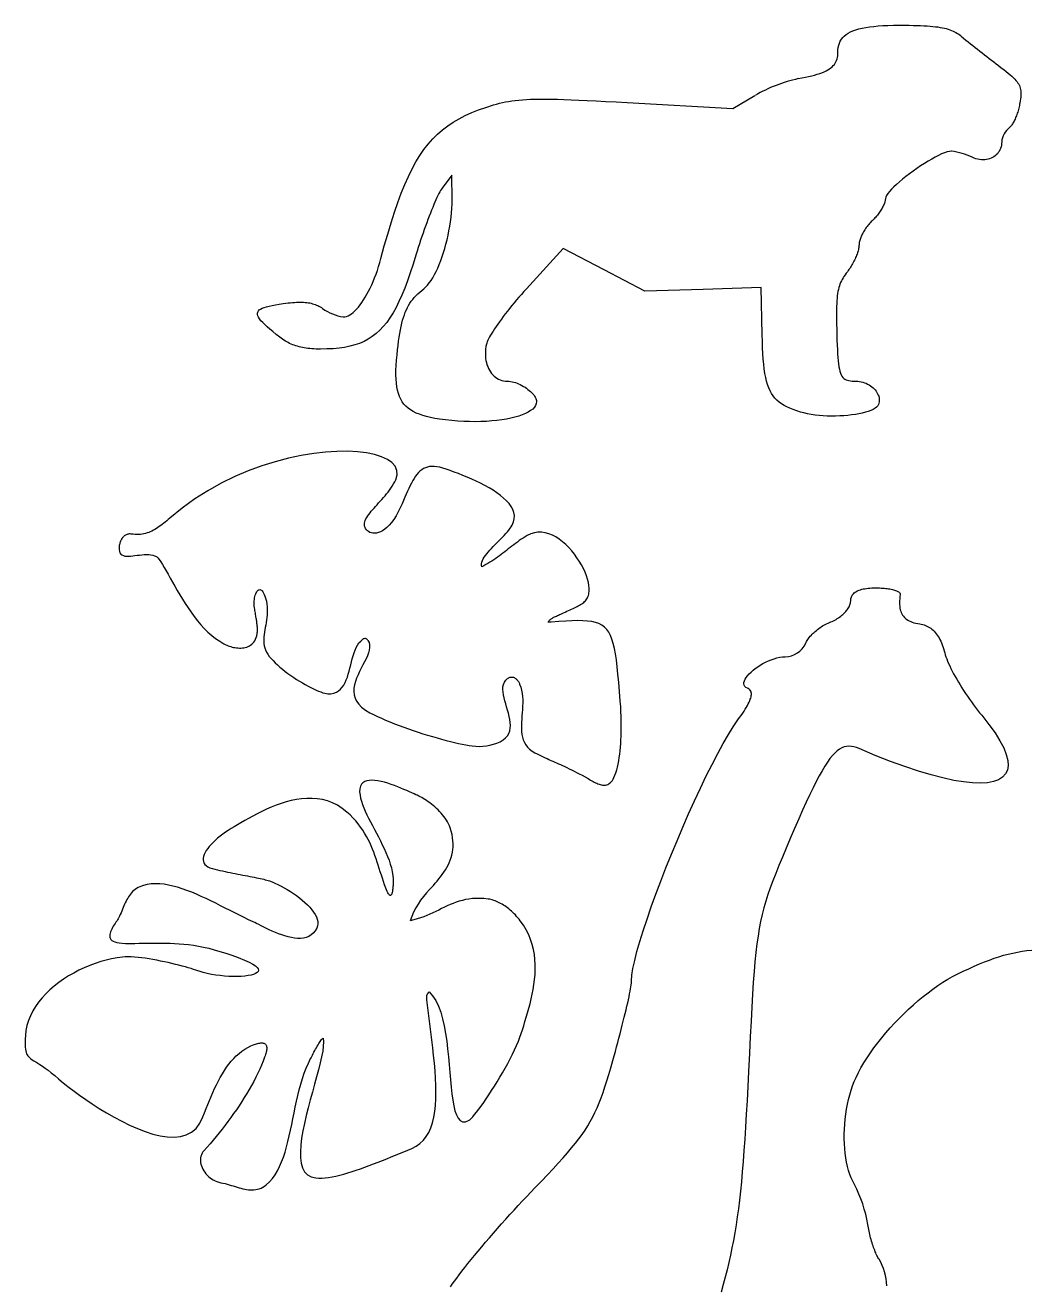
# Model space of a CAD drawing. Extents: x 3 to 294, y -207 to -4.
# Drawn here: x 21.4 to 71.8, y -151.4 to -88.2 of the extents above; entities that cross this region are included whole.
import ezdxf

# ---------------------------------------------------------------- set-up
doc = ezdxf.new("R2010")
doc.units = 0
doc.layers.get('0').update_dxf_attribs({"linetype": 'CONTINUOUS'})

msp = doc.modelspace()

# ---------------------------------------------------------------- linework, layer by layer
at = {"color": 1}
for p, q in [((56.975, -92.347), (58.085, -91.695)), ((51.673, -92.053), (56.975, -92.347)), ((42.87, -95.701), (42.376, -96.35)), ((42.877, -96.927), (42.87, -95.701)), ((48.452, -99.373), (46.608, -101.397)), ((50.506, -100.449), (48.452, -99.373)), ((52.561, -101.525), (50.506, -100.449)), ((55.48, -101.431), (52.561, -101.525)), ((58.399, -101.338), (55.48, -101.431)), ((58.448, -103.705), (58.399, -101.338)), ((42.248, -107.938), (42.249, -107.938)), ((47.857, -118.124), (47.698, -118.124)), ((47.698, -118.124), (47.698, -118.124)), ((46.3, -133.11), (46.3, -133.11))]:
    msp.add_line(p, q, dxfattribs=at)
for points in [[(62.246, -89.524), (62.25, -89.4), (62.265, -89.282), (62.289, -89.172), (62.323, -89.068), (62.368, -88.97), (62.424, -88.879), (62.491, -88.793), (62.569, -88.714), (62.659, -88.641), (62.761, -88.574), (62.875, -88.512), (63.002, -88.456), (63.142, -88.405), (63.295, -88.36), (63.461, -88.32), (63.642, -88.285), (63.836, -88.254), (64.045, -88.229), (64.268, -88.209), (64.507, -88.193), (64.76, -88.181), (65.03, -88.174), (65.315, -88.172), (65.616, -88.173)], [(65.616, -88.173), (65.829, -88.176), (66.029, -88.18), (66.219, -88.185), (66.397, -88.191), (66.565, -88.199), (66.722, -88.208), (66.871, -88.219), (67.011, -88.231), (67.142, -88.245), (67.265, -88.26), (67.381, -88.278), (67.49, -88.298), (67.592, -88.32), (67.689, -88.344), (67.78, -88.37), (67.867, -88.399), (67.949, -88.43), (68.027, -88.464), (68.102, -88.5), (68.174, -88.54), (68.243, -88.582), (68.311, -88.627), (68.377, -88.676), (68.443, -88.728)], [(60.256, -90.854), (60.441, -90.819), (60.615, -90.785), (60.778, -90.749), (60.932, -90.713), (61.075, -90.675), (61.209, -90.636), (61.333, -90.596), (61.448, -90.554), (61.554, -90.51), (61.651, -90.464), (61.74, -90.416), (61.821, -90.366), (61.894, -90.314), (61.959, -90.258), (62.017, -90.2), (62.068, -90.139), (62.112, -90.075), (62.149, -90.008), (62.179, -89.937), (62.204, -89.862), (62.223, -89.784), (62.236, -89.701), (62.243, -89.615), (62.246, -89.524)], [(70.313, -90.198), (70.449, -90.303), (70.575, -90.401), (70.69, -90.493), (70.795, -90.579), (70.891, -90.66), (70.977, -90.736), (71.055, -90.809), (71.124, -90.879), (71.186, -90.946), (71.239, -91.011), (71.285, -91.074), (71.325, -91.137), (71.357, -91.201), (71.384, -91.264), (71.404, -91.329), (71.419, -91.396), (71.429, -91.466), (71.434, -91.538), (71.434, -91.615), (71.43, -91.696), (71.423, -91.782), (71.412, -91.874), (71.399, -91.972), (71.382, -92.077)], [(39.305, -99.886), (39.476, -99.249), (39.645, -98.65), (39.814, -98.086), (39.983, -97.558), (40.153, -97.062), (40.326, -96.598), (40.502, -96.165), (40.682, -95.761), (40.868, -95.385), (41.06, -95.035), (41.259, -94.711), (41.466, -94.411), (41.683, -94.133), (41.91, -93.876), (42.148, -93.639), (42.398, -93.42), (42.662, -93.219), (42.939, -93.033), (43.232, -92.862), (43.541, -92.703), (43.867, -92.557), (44.211, -92.421), (44.575, -92.294), (44.958, -92.174)], [(44.958, -92.174), (45.11, -92.131), (45.26, -92.091), (45.41, -92.055), (45.562, -92.022), (45.717, -91.993), (45.878, -91.967), (46.046, -91.945), (46.222, -91.926), (46.409, -91.91), (46.609, -91.898), (46.822, -91.888), (47.051, -91.882), (47.298, -91.88), (47.564, -91.88), (47.852, -91.884), (48.162, -91.891), (48.496, -91.9), (48.857, -91.913), (49.246, -91.929), (49.665, -91.948), (50.115, -91.97), (50.599, -91.995), (51.118, -92.022), (51.673, -92.053)], [(71.382, -92.077), (71.371, -92.142), (71.359, -92.207), (71.344, -92.272), (71.329, -92.337), (71.312, -92.401), (71.294, -92.465), (71.274, -92.529), (71.254, -92.591), (71.233, -92.652), (71.211, -92.712), (71.188, -92.771), (71.164, -92.828), (71.139, -92.883), (71.114, -92.936), (71.089, -92.987), (71.063, -93.036), (71.037, -93.081), (71.01, -93.125), (70.983, -93.165), (70.957, -93.202), (70.93, -93.235), (70.903, -93.265), (70.876, -93.292), (70.85, -93.314)], [(70.469, -94.02), (70.465, -94.11), (70.454, -94.197), (70.436, -94.28), (70.411, -94.358), (70.38, -94.433), (70.343, -94.502), (70.3, -94.567), (70.252, -94.628), (70.198, -94.683), (70.14, -94.733), (70.077, -94.778), (70.01, -94.817), (69.939, -94.851), (69.864, -94.878), (69.786, -94.9), (69.706, -94.916), (69.622, -94.925), (69.536, -94.928), (69.448, -94.924), (69.359, -94.914), (69.268, -94.896), (69.176, -94.872), (69.083, -94.84), (68.99, -94.801)], [(67.942, -94.493), (67.845, -94.502), (67.73, -94.53), (67.599, -94.574), (67.454, -94.634), (67.297, -94.708), (67.13, -94.794), (66.955, -94.891), (66.773, -94.997), (66.588, -95.113), (66.4, -95.234), (66.212, -95.362), (66.025, -95.493), (65.842, -95.627), (65.665, -95.762), (65.496, -95.897), (65.336, -96.031), (65.187, -96.161), (65.052, -96.287), (64.932, -96.407), (64.83, -96.52), (64.747, -96.624), (64.685, -96.718), (64.646, -96.8), (64.633, -96.87)], [(42.376, -96.35), (42.341, -96.401), (42.302, -96.463), (42.26, -96.536), (42.216, -96.619), (42.169, -96.713), (42.12, -96.816), (42.069, -96.928), (42.016, -97.048), (41.961, -97.176), (41.904, -97.312), (41.846, -97.455), (41.787, -97.604), (41.727, -97.758), (41.667, -97.919), (41.606, -98.084), (41.544, -98.253), (41.483, -98.427), (41.421, -98.603), (41.36, -98.783), (41.299, -98.965), (41.239, -99.149), (41.18, -99.333), (41.121, -99.519), (41.064, -99.705)], [(41.46, -101.395), (41.551, -101.314), (41.642, -101.217), (41.732, -101.105), (41.82, -100.98), (41.907, -100.841), (41.992, -100.69), (42.075, -100.528), (42.155, -100.356), (42.233, -100.174), (42.307, -99.984), (42.379, -99.786), (42.446, -99.581), (42.51, -99.371), (42.57, -99.155), (42.625, -98.936), (42.676, -98.713), (42.721, -98.488), (42.762, -98.262), (42.796, -98.035), (42.825, -97.809), (42.848, -97.584), (42.864, -97.362), (42.874, -97.142), (42.877, -96.927)], [(64.633, -96.87), (64.632, -96.904), (64.627, -96.941), (64.62, -96.98), (64.609, -97.02), (64.596, -97.063), (64.581, -97.107), (64.563, -97.152), (64.542, -97.199), (64.519, -97.247), (64.494, -97.296), (64.467, -97.345), (64.438, -97.395), (64.407, -97.446), (64.374, -97.497), (64.34, -97.548), (64.304, -97.599), (64.266, -97.649), (64.227, -97.699), (64.187, -97.749), (64.146, -97.798), (64.103, -97.846), (64.06, -97.893), (64.015, -97.938), (63.97, -97.982)], [(63.97, -97.982), (63.925, -98.027), (63.88, -98.073), (63.837, -98.121), (63.794, -98.17), (63.753, -98.221), (63.712, -98.273), (63.673, -98.326), (63.636, -98.38), (63.6, -98.435), (63.565, -98.49), (63.533, -98.545), (63.502, -98.6), (63.472, -98.655), (63.445, -98.71), (63.42, -98.764), (63.398, -98.818), (63.377, -98.871), (63.359, -98.923), (63.343, -98.973), (63.331, -99.022), (63.32, -99.07), (63.313, -99.115), (63.308, -99.159), (63.307, -99.201)], [(63.307, -99.201), (63.305, -99.243), (63.301, -99.287), (63.295, -99.334), (63.286, -99.384), (63.274, -99.435), (63.261, -99.488), (63.245, -99.543), (63.227, -99.6), (63.207, -99.658), (63.184, -99.717), (63.161, -99.777), (63.135, -99.837), (63.108, -99.898), (63.079, -99.959), (63.048, -100.02), (63.017, -100.081), (62.983, -100.142), (62.949, -100.202), (62.914, -100.262), (62.877, -100.32), (62.84, -100.378), (62.801, -100.434), (62.762, -100.488), (62.722, -100.541)], [(41.064, -99.705), (40.922, -100.163), (40.781, -100.593), (40.641, -100.994), (40.499, -101.368), (40.357, -101.716), (40.212, -102.038), (40.064, -102.336), (39.913, -102.609), (39.756, -102.86), (39.594, -103.089), (39.425, -103.296), (39.25, -103.483), (39.066, -103.65), (38.873, -103.798), (38.67, -103.928), (38.457, -104.041), (38.233, -104.138), (37.996, -104.219), (37.745, -104.285), (37.481, -104.337), (37.202, -104.377), (36.908, -104.404), (36.597, -104.419), (36.268, -104.424)], [(37.415, -102.814), (37.494, -102.807), (37.575, -102.787), (37.657, -102.755), (37.741, -102.71), (37.827, -102.653), (37.913, -102.584), (38, -102.505), (38.087, -102.415), (38.174, -102.315), (38.261, -102.205), (38.348, -102.086), (38.434, -101.958), (38.519, -101.821), (38.602, -101.677), (38.684, -101.525), (38.765, -101.366), (38.843, -101.2), (38.918, -101.028), (38.991, -100.849), (39.061, -100.666), (39.128, -100.477), (39.191, -100.284), (39.25, -100.087), (39.305, -99.886)], [(62.722, -100.541), (62.661, -100.621), (62.605, -100.698), (62.553, -100.775), (62.505, -100.852), (62.461, -100.928), (62.42, -101.006), (62.384, -101.086), (62.35, -101.168), (62.32, -101.253), (62.294, -101.342), (62.27, -101.436), (62.25, -101.536), (62.232, -101.641), (62.217, -101.753), (62.205, -101.873), (62.195, -102.001), (62.187, -102.139), (62.181, -102.286), (62.178, -102.443), (62.176, -102.611), (62.176, -102.792), (62.178, -102.985), (62.181, -103.191), (62.186, -103.412)], [(40.114, -104.71), (40.14, -104.469), (40.166, -104.242), (40.194, -104.028), (40.223, -103.825), (40.253, -103.635), (40.285, -103.455), (40.32, -103.286), (40.356, -103.126), (40.395, -102.976), (40.437, -102.834), (40.482, -102.701), (40.53, -102.574), (40.582, -102.454), (40.638, -102.34), (40.698, -102.232), (40.762, -102.128), (40.83, -102.028), (40.904, -101.932), (40.982, -101.839), (41.066, -101.748), (41.155, -101.659), (41.251, -101.571), (41.352, -101.483), (41.46, -101.395)], [(46.608, -101.397), (46.482, -101.537), (46.358, -101.678), (46.235, -101.82), (46.114, -101.961), (45.995, -102.102), (45.88, -102.243), (45.767, -102.383), (45.657, -102.52), (45.551, -102.657), (45.449, -102.79), (45.352, -102.921), (45.258, -103.049), (45.17, -103.173), (45.086, -103.293), (45.008, -103.408), (44.936, -103.519), (44.87, -103.624), (44.81, -103.723), (44.757, -103.817), (44.711, -103.903), (44.672, -103.983), (44.64, -104.055), (44.617, -104.12), (44.601, -104.176)], [(34.23, -103.83), (34.045, -103.685), (33.877, -103.549), (33.725, -103.423), (33.59, -103.305), (33.471, -103.195), (33.369, -103.094), (33.283, -102.999), (33.214, -102.912), (33.162, -102.831), (33.126, -102.757), (33.107, -102.688), (33.105, -102.625), (33.119, -102.566), (33.151, -102.513), (33.199, -102.463), (33.264, -102.418), (33.346, -102.375), (33.445, -102.336), (33.562, -102.3), (33.695, -102.265), (33.845, -102.233), (34.013, -102.201), (34.198, -102.171), (34.4, -102.142)], [(34.4, -102.142), (34.524, -102.125), (34.642, -102.111), (34.755, -102.098), (34.864, -102.088), (34.968, -102.08), (35.067, -102.075), (35.163, -102.071), (35.254, -102.07), (35.342, -102.071), (35.426, -102.075), (35.507, -102.08), (35.585, -102.089), (35.661, -102.099), (35.734, -102.112), (35.805, -102.128), (35.873, -102.146), (35.94, -102.167), (36.006, -102.19), (36.07, -102.216), (36.133, -102.244), (36.196, -102.275), (36.257, -102.309), (36.319, -102.346), (36.38, -102.385)], [(60.373, -107.585), (60.183, -107.524), (60.006, -107.461), (59.842, -107.394), (59.689, -107.324), (59.548, -107.249), (59.418, -107.168), (59.298, -107.081), (59.189, -106.986), (59.089, -106.882), (58.998, -106.769), (58.917, -106.646), (58.843, -106.512), (58.777, -106.366), (58.719, -106.207), (58.668, -106.033), (58.623, -105.846), (58.585, -105.642), (58.552, -105.422), (58.524, -105.185), (58.501, -104.929), (58.482, -104.654), (58.467, -104.359), (58.456, -104.043), (58.448, -103.705)], [(62.186, -103.412), (62.193, -103.704), (62.201, -103.973), (62.209, -104.221), (62.219, -104.448), (62.23, -104.656), (62.243, -104.845), (62.258, -105.016), (62.275, -105.17), (62.296, -105.308), (62.319, -105.43), (62.346, -105.538), (62.377, -105.633), (62.411, -105.715), (62.45, -105.785), (62.494, -105.844), (62.543, -105.894), (62.598, -105.934), (62.658, -105.966), (62.724, -105.991), (62.797, -106.009), (62.876, -106.022), (62.962, -106.03), (63.056, -106.034), (63.157, -106.035)], [(36.268, -104.424), (36.156, -104.424), (36.048, -104.421), (35.942, -104.416), (35.84, -104.41), (35.74, -104.401), (35.644, -104.391), (35.549, -104.379), (35.458, -104.364), (35.368, -104.348), (35.281, -104.329), (35.196, -104.309), (35.113, -104.286), (35.032, -104.261), (34.953, -104.234), (34.875, -104.204), (34.799, -104.172), (34.724, -104.138), (34.651, -104.101), (34.578, -104.062), (34.507, -104.021), (34.437, -103.977), (34.367, -103.93), (34.298, -103.881), (34.23, -103.83)], [(44.601, -104.176), (44.577, -104.301), (44.561, -104.424), (44.551, -104.545), (44.548, -104.664), (44.552, -104.779), (44.563, -104.892), (44.579, -105.001), (44.602, -105.106), (44.63, -105.207), (44.665, -105.304), (44.705, -105.396), (44.75, -105.483), (44.801, -105.565), (44.857, -105.642), (44.917, -105.712), (44.983, -105.777), (45.053, -105.835), (45.127, -105.886), (45.206, -105.93), (45.289, -105.967), (45.375, -105.996), (45.466, -106.017), (45.56, -106.03), (45.657, -106.035)], [(42.249, -107.938), (42.017, -107.9), (41.8, -107.858), (41.597, -107.811), (41.409, -107.758), (41.235, -107.699), (41.074, -107.633), (40.926, -107.56), (40.792, -107.479), (40.67, -107.389), (40.56, -107.292), (40.462, -107.184), (40.375, -107.067), (40.3, -106.94), (40.236, -106.802), (40.182, -106.652), (40.138, -106.491), (40.104, -106.317), (40.08, -106.13), (40.065, -105.93), (40.058, -105.716), (40.06, -105.487), (40.071, -105.244), (40.089, -104.985), (40.114, -104.71)], [(45.657, -106.035), (45.733, -106.038), (45.811, -106.047), (45.891, -106.062), (45.972, -106.082), (46.055, -106.108), (46.138, -106.138), (46.22, -106.172), (46.303, -106.21), (46.384, -106.251), (46.463, -106.296), (46.541, -106.344), (46.615, -106.394), (46.687, -106.447), (46.755, -106.501), (46.819, -106.556), (46.878, -106.613), (46.932, -106.67), (46.98, -106.728), (47.022, -106.785), (47.057, -106.842), (47.086, -106.899), (47.106, -106.954), (47.118, -107.008), (47.122, -107.061)], [(63.157, -106.035), (63.246, -106.038), (63.334, -106.048), (63.42, -106.063), (63.504, -106.084), (63.585, -106.111), (63.664, -106.143), (63.74, -106.179), (63.813, -106.219), (63.883, -106.264), (63.948, -106.312), (64.01, -106.364), (64.067, -106.419), (64.119, -106.477), (64.166, -106.537), (64.207, -106.599), (64.243, -106.663), (64.273, -106.729), (64.297, -106.795), (64.313, -106.863), (64.323, -106.931), (64.326, -106.999), (64.321, -107.067), (64.308, -107.135), (64.287, -107.202)], [(47.122, -107.061), (47.107, -107.16), (47.069, -107.255), (47.008, -107.346), (46.925, -107.432), (46.822, -107.514), (46.699, -107.59), (46.557, -107.662), (46.398, -107.729), (46.222, -107.79), (46.03, -107.845), (45.823, -107.895), (45.602, -107.939), (45.369, -107.977), (45.124, -108.008), (44.869, -108.033), (44.603, -108.052), (44.329, -108.063), (44.047, -108.068), (43.758, -108.065), (43.464, -108.055), (43.164, -108.037), (42.861, -108.012), (42.555, -107.979), (42.248, -107.938)], [(64.287, -107.202), (64.25, -107.269), (64.191, -107.333), (64.113, -107.394), (64.016, -107.45), (63.902, -107.503), (63.772, -107.552), (63.628, -107.597), (63.471, -107.637), (63.303, -107.673), (63.125, -107.704), (62.938, -107.731), (62.744, -107.753), (62.544, -107.769), (62.34, -107.781), (62.133, -107.787), (61.924, -107.788), (61.716, -107.784), (61.509, -107.774), (61.304, -107.758), (61.104, -107.736), (60.909, -107.707), (60.721, -107.673), (60.542, -107.632), (60.373, -107.585)], [(40.052, -110.98), (40.122, -110.735), (40.11, -110.51), (40.021, -110.305), (39.86, -110.122), (39.631, -109.963), (39.339, -109.827), (38.989, -109.718), (38.585, -109.635), (38.132, -109.58), (37.636, -109.554), (37.1, -109.559), (36.53, -109.595), (35.929, -109.663), (35.304, -109.766), (34.658, -109.903), (33.996, -110.077), (33.323, -110.288), (32.644, -110.538), (31.963, -110.827), (31.286, -111.157), (30.616, -111.53), (29.959, -111.946), (29.319, -112.406), (28.701, -112.912)], [(42.407, -110.398), (42.256, -110.356), (42.115, -110.327), (41.984, -110.312), (41.86, -110.31), (41.745, -110.321), (41.637, -110.343), (41.536, -110.378), (41.44, -110.424), (41.351, -110.481), (41.266, -110.548), (41.186, -110.625), (41.11, -110.712), (41.037, -110.809), (40.967, -110.914), (40.899, -111.027), (40.833, -111.149), (40.767, -111.278), (40.703, -111.414), (40.637, -111.557), (40.572, -111.706), (40.505, -111.861), (40.436, -112.021), (40.364, -112.186), (40.29, -112.356)], [(45.899, -113.256), (45.967, -113.095), (46.002, -112.936), (46.004, -112.779), (45.977, -112.625), (45.922, -112.474), (45.841, -112.326), (45.737, -112.18), (45.611, -112.039), (45.466, -111.901), (45.304, -111.766), (45.127, -111.636), (44.937, -111.51), (44.736, -111.388), (44.526, -111.271), (44.309, -111.158), (44.088, -111.051), (43.865, -110.949), (43.641, -110.852), (43.418, -110.761), (43.2, -110.676), (42.988, -110.597), (42.783, -110.524), (42.589, -110.458), (42.407, -110.398)], [(38.491, -113.097), (38.518, -113.024), (38.553, -112.95), (38.595, -112.875), (38.643, -112.799), (38.697, -112.722), (38.757, -112.644), (38.821, -112.564), (38.89, -112.484), (38.961, -112.402), (39.036, -112.319), (39.113, -112.234), (39.192, -112.148), (39.272, -112.06), (39.352, -111.971), (39.432, -111.88), (39.512, -111.788), (39.59, -111.694), (39.667, -111.598), (39.74, -111.5), (39.811, -111.4), (39.878, -111.298), (39.941, -111.194), (39.999, -111.088), (40.052, -110.98)], [(40.29, -112.356), (40.177, -112.588), (40.063, -112.793), (39.948, -112.973), (39.833, -113.13), (39.719, -113.263), (39.607, -113.376), (39.496, -113.469), (39.388, -113.542), (39.284, -113.598), (39.182, -113.636), (39.085, -113.66), (38.994, -113.669), (38.907, -113.665), (38.827, -113.65), (38.753, -113.623), (38.687, -113.587), (38.628, -113.543), (38.578, -113.491), (38.538, -113.433), (38.506, -113.371), (38.486, -113.305), (38.476, -113.237), (38.477, -113.167), (38.491, -113.097)], [(28.701, -112.912), (28.626, -112.977), (28.551, -113.041), (28.476, -113.103), (28.402, -113.164), (28.328, -113.222), (28.254, -113.278), (28.18, -113.331), (28.106, -113.382), (28.032, -113.43), (27.957, -113.476), (27.881, -113.518), (27.805, -113.557), (27.728, -113.592), (27.649, -113.624), (27.569, -113.652), (27.488, -113.676), (27.405, -113.696), (27.321, -113.712), (27.235, -113.723), (27.146, -113.729), (27.056, -113.731), (26.963, -113.728), (26.868, -113.719), (26.77, -113.706)], [(26.77, -113.706), (26.724, -113.701), (26.68, -113.701), (26.638, -113.705), (26.598, -113.712), (26.559, -113.724), (26.522, -113.738), (26.487, -113.756), (26.453, -113.777), (26.421, -113.801), (26.391, -113.827), (26.363, -113.856), (26.337, -113.887), (26.312, -113.921), (26.289, -113.956), (26.268, -113.993), (26.248, -114.031), (26.231, -114.07), (26.215, -114.111), (26.202, -114.153), (26.19, -114.195), (26.18, -114.238), (26.172, -114.281), (26.165, -114.324), (26.161, -114.367)], [(44.365, -115.346), (44.352, -115.275), (44.355, -115.2), (44.371, -115.123), (44.399, -115.042), (44.439, -114.959), (44.489, -114.874), (44.548, -114.787), (44.615, -114.698), (44.69, -114.608), (44.77, -114.516), (44.855, -114.424), (44.943, -114.331), (45.035, -114.237), (45.127, -114.143), (45.221, -114.05), (45.313, -113.956), (45.404, -113.864), (45.492, -113.772), (45.576, -113.682), (45.655, -113.593), (45.728, -113.505), (45.794, -113.42), (45.851, -113.337), (45.899, -113.256)], [(46.64, -113.785), (46.539, -113.846), (46.44, -113.908), (46.343, -113.972), (46.247, -114.038), (46.154, -114.106), (46.061, -114.174), (45.97, -114.243), (45.88, -114.313), (45.79, -114.384), (45.7, -114.454), (45.611, -114.525), (45.522, -114.595), (45.433, -114.665), (45.343, -114.735), (45.252, -114.803), (45.16, -114.871), (45.067, -114.937), (44.973, -115.002), (44.877, -115.065), (44.779, -115.126), (44.679, -115.185), (44.577, -115.241), (44.472, -115.295), (44.365, -115.346)], [(49.762, -116.431), (49.75, -116.289), (49.723, -116.135), (49.68, -115.971), (49.623, -115.799), (49.552, -115.622), (49.468, -115.441), (49.372, -115.258), (49.264, -115.075), (49.146, -114.894), (49.019, -114.717), (48.882, -114.546), (48.737, -114.384), (48.584, -114.231), (48.425, -114.091), (48.26, -113.964), (48.09, -113.854), (47.916, -113.761), (47.738, -113.689), (47.557, -113.638), (47.375, -113.612), (47.191, -113.611), (47.007, -113.638), (46.823, -113.696), (46.64, -113.785)], [(26.161, -114.367), (26.16, -114.482), (26.175, -114.577), (26.205, -114.654), (26.25, -114.713), (26.306, -114.758), (26.375, -114.79), (26.454, -114.809), (26.541, -114.819), (26.637, -114.82), (26.739, -114.815), (26.847, -114.804), (26.958, -114.79), (27.073, -114.775), (27.189, -114.76), (27.306, -114.746), (27.421, -114.735), (27.535, -114.73), (27.646, -114.732), (27.752, -114.742), (27.852, -114.761), (27.946, -114.793), (28.031, -114.838), (28.107, -114.899), (28.172, -114.976)], [(28.172, -114.976), (28.254, -115.094), (28.34, -115.23), (28.431, -115.382), (28.526, -115.549), (28.627, -115.728), (28.732, -115.918), (28.843, -116.117), (28.959, -116.324), (29.08, -116.537), (29.207, -116.754), (29.34, -116.974), (29.478, -117.195), (29.623, -117.415), (29.773, -117.633), (29.93, -117.846), (30.093, -118.055), (30.262, -118.255), (30.438, -118.447), (30.621, -118.628), (30.81, -118.797), (31.006, -118.951), (31.21, -119.09), (31.42, -119.212), (31.638, -119.315)], [(32.961, -117.41), (32.95, -117.321), (32.945, -117.233), (32.944, -117.147), (32.947, -117.064), (32.955, -116.984), (32.966, -116.907), (32.981, -116.836), (32.999, -116.769), (33.021, -116.708), (33.045, -116.653), (33.071, -116.606), (33.1, -116.566), (33.131, -116.535), (33.163, -116.513), (33.197, -116.501), (33.231, -116.498), (33.267, -116.507), (33.303, -116.528), (33.34, -116.561), (33.376, -116.607), (33.412, -116.666), (33.448, -116.74), (33.483, -116.829), (33.517, -116.933)], [(33.517, -116.933), (33.554, -117.081), (33.579, -117.225), (33.595, -117.366), (33.602, -117.504), (33.601, -117.639), (33.594, -117.771), (33.581, -117.901), (33.565, -118.029), (33.545, -118.154), (33.524, -118.277), (33.502, -118.399), (33.48, -118.518), (33.461, -118.635), (33.444, -118.751), (33.432, -118.865), (33.425, -118.978), (33.424, -119.089), (33.431, -119.199), (33.447, -119.309), (33.473, -119.417), (33.51, -119.525), (33.56, -119.632), (33.624, -119.738), (33.702, -119.844)], [(48.73, -117.542), (48.805, -117.506), (48.879, -117.472), (48.95, -117.439), (49.02, -117.406), (49.087, -117.374), (49.152, -117.342), (49.214, -117.31), (49.274, -117.277), (49.331, -117.244), (49.385, -117.209), (49.436, -117.173), (49.484, -117.135), (49.529, -117.095), (49.57, -117.053), (49.608, -117.008), (49.642, -116.96), (49.672, -116.909), (49.698, -116.854), (49.719, -116.795), (49.737, -116.732), (49.75, -116.664), (49.759, -116.592), (49.763, -116.514), (49.762, -116.431)], [(62.888, -117.068), (62.891, -117.014), (62.897, -116.962), (62.908, -116.912), (62.923, -116.865), (62.943, -116.82), (62.966, -116.777), (62.995, -116.737), (63.027, -116.699), (63.064, -116.664), (63.106, -116.631), (63.152, -116.6), (63.202, -116.572), (63.257, -116.545), (63.316, -116.521), (63.38, -116.5), (63.448, -116.481), (63.521, -116.464), (63.598, -116.449), (63.68, -116.437), (63.767, -116.426), (63.857, -116.419), (63.953, -116.413), (64.053, -116.41), (64.158, -116.408)], [(64.158, -116.408), (64.244, -116.409), (64.329, -116.411), (64.412, -116.415), (64.492, -116.42), (64.571, -116.426), (64.646, -116.434), (64.72, -116.443), (64.79, -116.453), (64.857, -116.464), (64.921, -116.476), (64.982, -116.49), (65.039, -116.504), (65.093, -116.519), (65.142, -116.535), (65.187, -116.552), (65.228, -116.569), (65.264, -116.588), (65.296, -116.607), (65.323, -116.627), (65.344, -116.647), (65.361, -116.668), (65.372, -116.689), (65.377, -116.711), (65.377, -116.733)], [(65.377, -116.733), (65.361, -116.846), (65.35, -116.955), (65.343, -117.058), (65.341, -117.156), (65.344, -117.25), (65.351, -117.339), (65.363, -117.423), (65.38, -117.502), (65.402, -117.577), (65.429, -117.648), (65.461, -117.714), (65.498, -117.776), (65.54, -117.834), (65.587, -117.887), (65.639, -117.937), (65.697, -117.983), (65.76, -118.024), (65.828, -118.062), (65.902, -118.097), (65.981, -118.128), (66.066, -118.155), (66.156, -118.179), (66.252, -118.199), (66.354, -118.216)], [(33.093, -118.706), (33.099, -118.66), (33.103, -118.614), (33.106, -118.568), (33.107, -118.522), (33.107, -118.476), (33.106, -118.429), (33.104, -118.382), (33.1, -118.335), (33.096, -118.287), (33.09, -118.238), (33.084, -118.188), (33.077, -118.137), (33.069, -118.086), (33.061, -118.032), (33.052, -117.978), (33.042, -117.922), (33.033, -117.865), (33.023, -117.806), (33.012, -117.745), (33.002, -117.682), (32.992, -117.617), (32.981, -117.55), (32.971, -117.481), (32.961, -117.41)], [(47.698, -118.124), (47.715, -118.099), (47.732, -118.075), (47.75, -118.052), (47.769, -118.031), (47.789, -118.011), (47.811, -117.992), (47.835, -117.974), (47.86, -117.956), (47.888, -117.938), (47.918, -117.92), (47.95, -117.901), (47.986, -117.883), (48.025, -117.863), (48.067, -117.843), (48.113, -117.822), (48.163, -117.799), (48.217, -117.774), (48.275, -117.748), (48.338, -117.72), (48.406, -117.69), (48.479, -117.657), (48.557, -117.622), (48.641, -117.583), (48.73, -117.542)], [(61.888, -118.116), (61.957, -118.088), (62.024, -118.057), (62.089, -118.024), (62.154, -117.989), (62.216, -117.952), (62.277, -117.913), (62.335, -117.872), (62.392, -117.83), (62.447, -117.786), (62.499, -117.741), (62.548, -117.695), (62.595, -117.648), (62.639, -117.6), (62.679, -117.551), (62.717, -117.503), (62.751, -117.453), (62.782, -117.404), (62.81, -117.355), (62.833, -117.305), (62.853, -117.257), (62.868, -117.208), (62.879, -117.161), (62.886, -117.114), (62.888, -117.068)], [(51.323, -122.093), (51.282, -121.604), (51.243, -121.154), (51.205, -120.743), (51.166, -120.368), (51.124, -120.027), (51.079, -119.72), (51.029, -119.445), (50.971, -119.2), (50.905, -118.984), (50.83, -118.795), (50.742, -118.631), (50.642, -118.491), (50.527, -118.374), (50.396, -118.278), (50.247, -118.201), (50.079, -118.142), (49.89, -118.099), (49.679, -118.071), (49.444, -118.056), (49.183, -118.052), (48.896, -118.059), (48.58, -118.074), (48.234, -118.097), (47.857, -118.124)], [(60.633, -119.186), (60.652, -119.139), (60.676, -119.091), (60.704, -119.041), (60.736, -118.992), (60.772, -118.941), (60.811, -118.891), (60.853, -118.84), (60.899, -118.79), (60.947, -118.739), (60.998, -118.689), (61.051, -118.64), (61.107, -118.591), (61.165, -118.543), (61.225, -118.496), (61.287, -118.45), (61.35, -118.405), (61.414, -118.362), (61.48, -118.321), (61.547, -118.281), (61.614, -118.243), (61.682, -118.208), (61.751, -118.175), (61.82, -118.144), (61.888, -118.116)], [(66.354, -118.216), (66.431, -118.23), (66.505, -118.248), (66.578, -118.269), (66.648, -118.295), (66.717, -118.324), (66.783, -118.358), (66.846, -118.396), (66.908, -118.437), (66.968, -118.483), (67.025, -118.533), (67.08, -118.587), (67.133, -118.645), (67.184, -118.707), (67.233, -118.774), (67.28, -118.844), (67.325, -118.919), (67.368, -118.998), (67.409, -119.081), (67.448, -119.168), (67.484, -119.26), (67.519, -119.356), (67.552, -119.456), (67.583, -119.56), (67.612, -119.669)], [(31.638, -119.315), (31.699, -119.337), (31.764, -119.358), (31.832, -119.377), (31.902, -119.393), (31.974, -119.406), (32.048, -119.417), (32.122, -119.424), (32.198, -119.427), (32.273, -119.427), (32.348, -119.422), (32.422, -119.412), (32.495, -119.397), (32.566, -119.377), (32.634, -119.352), (32.7, -119.32), (32.763, -119.281), (32.822, -119.237), (32.877, -119.185), (32.927, -119.125), (32.973, -119.058), (33.012, -118.983), (33.046, -118.9), (33.073, -118.807), (33.093, -118.706)], [(36.639, -121.722), (36.798, -121.718), (36.941, -121.691), (37.068, -121.643), (37.18, -121.578), (37.279, -121.495), (37.365, -121.397), (37.442, -121.286), (37.509, -121.163), (37.568, -121.03), (37.62, -120.889), (37.667, -120.741), (37.71, -120.588), (37.75, -120.432), (37.789, -120.275), (37.828, -120.118), (37.868, -119.962), (37.91, -119.811), (37.956, -119.665), (38.007, -119.526), (38.065, -119.396), (38.13, -119.276), (38.204, -119.169), (38.289, -119.075), (38.385, -118.997)], [(38.65, -119.05), (38.707, -119.157), (38.735, -119.274), (38.738, -119.398), (38.718, -119.53), (38.679, -119.669), (38.625, -119.814), (38.559, -119.964), (38.483, -120.119), (38.402, -120.278), (38.318, -120.441), (38.235, -120.606), (38.157, -120.773), (38.086, -120.942), (38.026, -121.11), (37.98, -121.279), (37.952, -121.447), (37.944, -121.613), (37.961, -121.777), (38.005, -121.939), (38.081, -122.096), (38.19, -122.249), (38.336, -122.397), (38.524, -122.539), (38.755, -122.675)], [(33.702, -119.844), (33.79, -119.95), (33.888, -120.058), (33.996, -120.167), (34.112, -120.275), (34.236, -120.383), (34.365, -120.491), (34.5, -120.597), (34.64, -120.701), (34.782, -120.803), (34.927, -120.903), (35.073, -120.999), (35.22, -121.091), (35.366, -121.179), (35.51, -121.262), (35.651, -121.34), (35.789, -121.412), (35.922, -121.478), (36.05, -121.537), (36.17, -121.589), (36.283, -121.633), (36.388, -121.669), (36.482, -121.696), (36.566, -121.714), (36.639, -121.722)], [(57.702, -121.444), (57.625, -121.401), (57.571, -121.35), (57.538, -121.29), (57.525, -121.223), (57.53, -121.15), (57.553, -121.071), (57.591, -120.988), (57.645, -120.902), (57.713, -120.814), (57.794, -120.724), (57.886, -120.633), (57.988, -120.544), (58.1, -120.455), (58.22, -120.37), (58.346, -120.288), (58.478, -120.21), (58.615, -120.138), (58.755, -120.072), (58.897, -120.014), (59.04, -119.964), (59.183, -119.924), (59.324, -119.893), (59.463, -119.875), (59.598, -119.868)], [(67.612, -119.669), (67.638, -119.763), (67.671, -119.864), (67.71, -119.97), (67.754, -120.083), (67.805, -120.201), (67.861, -120.323), (67.922, -120.45), (67.988, -120.581), (68.058, -120.715), (68.132, -120.851), (68.211, -120.991), (68.293, -121.132), (68.379, -121.274), (68.468, -121.418), (68.559, -121.562), (68.654, -121.706), (68.75, -121.85), (68.849, -121.993), (68.949, -122.134), (69.051, -122.273), (69.154, -122.41), (69.257, -122.545), (69.362, -122.676), (69.466, -122.803)], [(45.291, -124.13), (45.443, -124.041), (45.565, -123.941), (45.659, -123.831), (45.728, -123.711), (45.773, -123.583), (45.799, -123.448), (45.806, -123.307), (45.798, -123.16), (45.778, -123.009), (45.747, -122.855), (45.708, -122.7), (45.664, -122.543), (45.618, -122.386), (45.572, -122.23), (45.528, -122.076), (45.489, -121.925), (45.457, -121.779), (45.436, -121.637), (45.427, -121.502), (45.433, -121.374), (45.457, -121.254), (45.502, -121.144), (45.569, -121.044), (45.661, -120.955)], [(45.661, -120.955), (45.691, -120.934), (45.721, -120.916), (45.751, -120.903), (45.781, -120.892), (45.812, -120.885), (45.842, -120.882), (45.872, -120.881), (45.901, -120.884), (45.93, -120.889), (45.959, -120.897), (45.987, -120.908), (46.015, -120.922), (46.042, -120.938), (46.068, -120.957), (46.093, -120.977), (46.118, -121), (46.141, -121.025), (46.163, -121.052), (46.184, -121.08), (46.204, -121.111), (46.223, -121.143), (46.24, -121.176), (46.256, -121.21), (46.27, -121.246)], [(46.27, -121.246), (46.325, -121.394), (46.366, -121.546), (46.395, -121.701), (46.413, -121.859), (46.422, -122.02), (46.423, -122.182), (46.418, -122.345), (46.41, -122.508), (46.398, -122.672), (46.386, -122.834), (46.375, -122.995), (46.365, -123.155), (46.36, -123.311), (46.361, -123.464), (46.369, -123.614), (46.385, -123.759), (46.412, -123.899), (46.452, -124.033), (46.505, -124.161), (46.574, -124.282), (46.66, -124.396), (46.765, -124.501), (46.89, -124.598), (47.037, -124.686)], [(57.227, -123.038), (57.313, -122.919), (57.392, -122.805), (57.466, -122.696), (57.535, -122.593), (57.597, -122.494), (57.653, -122.4), (57.704, -122.311), (57.749, -122.227), (57.788, -122.147), (57.821, -122.072), (57.849, -122.001), (57.871, -121.935), (57.887, -121.873), (57.898, -121.815), (57.903, -121.761), (57.902, -121.711), (57.896, -121.665), (57.885, -121.623), (57.868, -121.584), (57.845, -121.549), (57.817, -121.518), (57.784, -121.49), (57.746, -121.465), (57.702, -121.444)], [(51.006, -125.929), (51.056, -125.812), (51.102, -125.684), (51.144, -125.546), (51.182, -125.401), (51.215, -125.248), (51.245, -125.088), (51.271, -124.923), (51.294, -124.752), (51.313, -124.578), (51.329, -124.401), (51.342, -124.222), (51.353, -124.041), (51.361, -123.86), (51.366, -123.679), (51.369, -123.5), (51.37, -123.323), (51.369, -123.149), (51.366, -122.979), (51.362, -122.814), (51.357, -122.654), (51.35, -122.502), (51.342, -122.357), (51.333, -122.22), (51.323, -122.093)], [(38.755, -122.675), (38.937, -122.768), (39.129, -122.86), (39.331, -122.953), (39.542, -123.045), (39.76, -123.136), (39.985, -123.226), (40.216, -123.314), (40.451, -123.401), (40.689, -123.486), (40.929, -123.569), (41.17, -123.649), (41.411, -123.727), (41.651, -123.801), (41.888, -123.872), (42.122, -123.94), (42.352, -124.004), (42.575, -124.063), (42.792, -124.119), (43.001, -124.169), (43.201, -124.215), (43.391, -124.255), (43.57, -124.29), (43.736, -124.319), (43.888, -124.342)], [(51.889, -136.125), (51.907, -135.85), (51.96, -135.509), (52.045, -135.11), (52.16, -134.657), (52.304, -134.155), (52.472, -133.611), (52.664, -133.031), (52.877, -132.42), (53.108, -131.783), (53.355, -131.126), (53.616, -130.455), (53.889, -129.776), (54.171, -129.095), (54.461, -128.416), (54.754, -127.746), (55.05, -127.09), (55.347, -126.454), (55.641, -125.844), (55.93, -125.265), (56.212, -124.723), (56.485, -124.224), (56.747, -123.773), (56.995, -123.376), (57.227, -123.038)], [(69.466, -122.803), (69.832, -123.26), (70.138, -123.686), (70.384, -124.079), (70.572, -124.44), (70.702, -124.768), (70.775, -125.063), (70.791, -125.325), (70.753, -125.554), (70.66, -125.748), (70.513, -125.909), (70.314, -126.036), (70.063, -126.129), (69.761, -126.187), (69.408, -126.21), (69.007, -126.198), (68.556, -126.15), (68.059, -126.068), (67.514, -125.949), (66.924, -125.795), (66.288, -125.604), (65.608, -125.377), (64.885, -125.113), (64.119, -124.813), (63.311, -124.475)], [(63.311, -124.475), (63.179, -124.423), (63.05, -124.386), (62.926, -124.363), (62.804, -124.355), (62.685, -124.364), (62.567, -124.391), (62.449, -124.437), (62.332, -124.502), (62.214, -124.588), (62.095, -124.695), (61.973, -124.824), (61.848, -124.977), (61.72, -125.154), (61.587, -125.357), (61.449, -125.586), (61.306, -125.842), (61.155, -126.126), (60.998, -126.44), (60.832, -126.783), (60.657, -127.158), (60.473, -127.565), (60.279, -128.004), (60.073, -128.478), (59.856, -128.987)], [(47.037, -124.686), (47.144, -124.74), (47.249, -124.792), (47.35, -124.841), (47.45, -124.888), (47.548, -124.934), (47.644, -124.978), (47.74, -125.021), (47.835, -125.063), (47.931, -125.105), (48.028, -125.148), (48.125, -125.191), (48.224, -125.235), (48.325, -125.28), (48.429, -125.327), (48.536, -125.377), (48.646, -125.429), (48.76, -125.483), (48.879, -125.542), (49.002, -125.603), (49.131, -125.669), (49.265, -125.74), (49.406, -125.815), (49.554, -125.896), (49.709, -125.982)], [(41.061, -126.787), (40.97, -126.746), (40.862, -126.697), (40.74, -126.642), (40.606, -126.583), (40.461, -126.52), (40.307, -126.456), (40.147, -126.392), (39.982, -126.329), (39.814, -126.269), (39.645, -126.215), (39.477, -126.166), (39.312, -126.125), (39.152, -126.094), (38.998, -126.073), (38.854, -126.065), (38.719, -126.071), (38.598, -126.093), (38.49, -126.132), (38.399, -126.189), (38.327, -126.267), (38.274, -126.367), (38.244, -126.49), (38.237, -126.638), (38.257, -126.813)], [(49.709, -125.982), (49.772, -126.019), (49.834, -126.054), (49.896, -126.09), (49.958, -126.123), (50.019, -126.156), (50.079, -126.186), (50.139, -126.214), (50.198, -126.239), (50.257, -126.261), (50.314, -126.279), (50.371, -126.293), (50.427, -126.303), (50.482, -126.308), (50.536, -126.308), (50.588, -126.302), (50.64, -126.29), (50.691, -126.272), (50.74, -126.246), (50.788, -126.214), (50.834, -126.174), (50.879, -126.126), (50.923, -126.069), (50.965, -126.004), (51.006, -125.929)], [(37.595, -127.66), (37.36, -127.475), (37.119, -127.321), (36.872, -127.198), (36.621, -127.103), (36.366, -127.034), (36.108, -126.99), (35.848, -126.97), (35.587, -126.97), (35.325, -126.99), (35.064, -127.027), (34.804, -127.08), (34.546, -127.147), (34.291, -127.227), (34.041, -127.316), (33.795, -127.415), (33.554, -127.521), (33.32, -127.631), (33.093, -127.745), (32.875, -127.861), (32.665, -127.976), (32.465, -128.09), (32.276, -128.2), (32.099, -128.304), (31.933, -128.401)], [(38.257, -126.813), (38.287, -126.962), (38.33, -127.117), (38.384, -127.277), (38.448, -127.443), (38.522, -127.614), (38.603, -127.79), (38.69, -127.969), (38.783, -128.152), (38.88, -128.338), (38.979, -128.526), (39.079, -128.717), (39.18, -128.91), (39.279, -129.104), (39.375, -129.299), (39.468, -129.495), (39.556, -129.69), (39.638, -129.885), (39.712, -130.08), (39.777, -130.273), (39.831, -130.465), (39.875, -130.654), (39.906, -130.841), (39.922, -131.025), (39.924, -131.205)], [(42.781, -128.454), (42.742, -128.352), (42.696, -128.253), (42.645, -128.156), (42.59, -128.062), (42.529, -127.97), (42.464, -127.881), (42.396, -127.794), (42.324, -127.71), (42.249, -127.628), (42.171, -127.55), (42.092, -127.474), (42.011, -127.402), (41.928, -127.332), (41.845, -127.266), (41.761, -127.202), (41.678, -127.142), (41.595, -127.086), (41.512, -127.032), (41.432, -126.982), (41.352, -126.936), (41.275, -126.893), (41.201, -126.854), (41.129, -126.818), (41.061, -126.787)], [(39.553, -131.47), (39.492, -131.307), (39.434, -131.145), (39.379, -130.982), (39.326, -130.818), (39.273, -130.655), (39.221, -130.491), (39.169, -130.328), (39.116, -130.165), (39.062, -130.002), (39.005, -129.839), (38.945, -129.677), (38.882, -129.515), (38.814, -129.354), (38.742, -129.194), (38.664, -129.035), (38.579, -128.877), (38.488, -128.72), (38.389, -128.564), (38.281, -128.409), (38.165, -128.256), (38.039, -128.105), (37.902, -127.955), (37.755, -127.806), (37.595, -127.66)], [(31.933, -128.401), (31.786, -128.489), (31.641, -128.581), (31.5, -128.676), (31.364, -128.774), (31.233, -128.874), (31.109, -128.977), (30.991, -129.08), (30.882, -129.184), (30.781, -129.288), (30.689, -129.391), (30.608, -129.494), (30.538, -129.595), (30.479, -129.693), (30.433, -129.79), (30.401, -129.883), (30.383, -129.972), (30.38, -130.058), (30.393, -130.138), (30.422, -130.213), (30.47, -130.283), (30.535, -130.346), (30.619, -130.402), (30.724, -130.45), (30.849, -130.491)], [(41.749, -131.549), (41.845, -131.443), (41.94, -131.337), (42.034, -131.229), (42.125, -131.121), (42.215, -131.012), (42.301, -130.902), (42.384, -130.79), (42.464, -130.676), (42.539, -130.56), (42.609, -130.443), (42.673, -130.322), (42.732, -130.2), (42.784, -130.074), (42.829, -129.946), (42.866, -129.814), (42.896, -129.679), (42.917, -129.541), (42.929, -129.399), (42.931, -129.252), (42.923, -129.102), (42.905, -128.947), (42.876, -128.787), (42.834, -128.623), (42.781, -128.454)], [(59.856, -128.987), (59.649, -129.475), (59.459, -129.926), (59.286, -130.345), (59.127, -130.736), (58.983, -131.106), (58.852, -131.459), (58.734, -131.8), (58.627, -132.134), (58.531, -132.466), (58.445, -132.802), (58.368, -133.146), (58.299, -133.503), (58.237, -133.879), (58.181, -134.278), (58.13, -134.706), (58.084, -135.167), (58.041, -135.667), (58.001, -136.211), (57.962, -136.803), (57.924, -137.45), (57.886, -138.155), (57.847, -138.925), (57.806, -139.763), (57.762, -140.676)], [(30.849, -130.491), (30.972, -130.523), (31.097, -130.555), (31.224, -130.585), (31.352, -130.615), (31.48, -130.643), (31.609, -130.671), (31.738, -130.698), (31.867, -130.724), (31.994, -130.749), (32.121, -130.774), (32.246, -130.798), (32.37, -130.822), (32.491, -130.844), (32.61, -130.867), (32.725, -130.889), (32.838, -130.91), (32.947, -130.931), (33.051, -130.952), (33.151, -130.973), (33.247, -130.993), (33.337, -131.013), (33.422, -131.033), (33.501, -131.053), (33.574, -131.073)], [(27.382, -131.338), (27.287, -131.37), (27.198, -131.406), (27.115, -131.447), (27.039, -131.492), (26.968, -131.541), (26.902, -131.594), (26.841, -131.65), (26.784, -131.71), (26.731, -131.773), (26.682, -131.839), (26.635, -131.908), (26.592, -131.979), (26.551, -132.053), (26.512, -132.129), (26.474, -132.208), (26.438, -132.288), (26.402, -132.37), (26.367, -132.454), (26.331, -132.539), (26.295, -132.625), (26.259, -132.712), (26.22, -132.8), (26.181, -132.889), (26.139, -132.978)], [(32.886, -133.163), (32.662, -133.061), (32.434, -132.952), (32.203, -132.838), (31.969, -132.721), (31.733, -132.601), (31.494, -132.48), (31.254, -132.358), (31.012, -132.237), (30.77, -132.118), (30.528, -132.002), (30.286, -131.89), (30.045, -131.784), (29.805, -131.684), (29.567, -131.592), (29.331, -131.508), (29.097, -131.435), (28.867, -131.372), (28.64, -131.321), (28.418, -131.284), (28.2, -131.261), (27.987, -131.254), (27.779, -131.264), (27.578, -131.291), (27.382, -131.338)], [(33.574, -131.073), (33.704, -131.114), (33.842, -131.166), (33.987, -131.226), (34.137, -131.295), (34.29, -131.372), (34.446, -131.457), (34.604, -131.547), (34.76, -131.644), (34.916, -131.746), (35.067, -131.853), (35.215, -131.964), (35.356, -132.078), (35.491, -132.195), (35.616, -132.315), (35.731, -132.435), (35.835, -132.557), (35.927, -132.678), (36.003, -132.799), (36.065, -132.919), (36.109, -133.038), (36.134, -133.154), (36.14, -133.267), (36.125, -133.376), (36.087, -133.481)], [(39.924, -131.205), (39.92, -131.25), (39.917, -131.298), (39.913, -131.349), (39.909, -131.401), (39.905, -131.454), (39.899, -131.507), (39.893, -131.559), (39.887, -131.609), (39.879, -131.656), (39.87, -131.7), (39.859, -131.74), (39.848, -131.774), (39.834, -131.802), (39.82, -131.824), (39.803, -131.837), (39.785, -131.842), (39.764, -131.838), (39.741, -131.823), (39.716, -131.797), (39.689, -131.759), (39.659, -131.708), (39.627, -131.643), (39.592, -131.564), (39.553, -131.47)], [(44.686, -132.025), (44.476, -132.002), (44.276, -131.991), (44.085, -131.992), (43.902, -132.003), (43.726, -132.024), (43.557, -132.053), (43.394, -132.091), (43.236, -132.136), (43.082, -132.187), (42.932, -132.244), (42.784, -132.305), (42.639, -132.369), (42.495, -132.437), (42.351, -132.506), (42.207, -132.576), (42.062, -132.647), (41.915, -132.716), (41.765, -132.784), (41.613, -132.85), (41.455, -132.912), (41.294, -132.97), (41.126, -133.023), (40.952, -133.07), (40.77, -133.11)], [(46.3, -133.11), (46.24, -133.035), (46.179, -132.963), (46.117, -132.892), (46.054, -132.824), (45.99, -132.758), (45.925, -132.695), (45.86, -132.634), (45.794, -132.576), (45.727, -132.52), (45.659, -132.467), (45.591, -132.417), (45.523, -132.369), (45.454, -132.324), (45.385, -132.282), (45.315, -132.243), (45.246, -132.207), (45.176, -132.173), (45.106, -132.143), (45.036, -132.115), (44.966, -132.091), (44.896, -132.07), (44.826, -132.052), (44.756, -132.037), (44.686, -132.025)], [(26.139, -132.978), (26.112, -133.024), (26.08, -133.075), (26.042, -133.131), (26.001, -133.191), (25.958, -133.255), (25.914, -133.321), (25.87, -133.39), (25.828, -133.46), (25.79, -133.531), (25.755, -133.602), (25.727, -133.672), (25.706, -133.742), (25.693, -133.81), (25.69, -133.875), (25.697, -133.937), (25.718, -133.995), (25.751, -134.049), (25.8, -134.098), (25.866, -134.141), (25.948, -134.178), (26.05, -134.207), (26.172, -134.229), (26.316, -134.243), (26.483, -134.248)], [(36.087, -133.481), (36.004, -133.62), (35.908, -133.735), (35.8, -133.827), (35.681, -133.898), (35.553, -133.949), (35.416, -133.982), (35.272, -133.998), (35.122, -133.998), (34.967, -133.985), (34.809, -133.959), (34.648, -133.923), (34.487, -133.878), (34.325, -133.824), (34.164, -133.765), (34.006, -133.701), (33.851, -133.634), (33.701, -133.565), (33.557, -133.496), (33.42, -133.428), (33.292, -133.363), (33.173, -133.303), (33.065, -133.248), (32.969, -133.201), (32.886, -133.163)], [(46.353, -138.772), (46.411, -138.58), (46.473, -138.379), (46.537, -138.171), (46.603, -137.956), (46.668, -137.735), (46.732, -137.508), (46.793, -137.276), (46.851, -137.04), (46.904, -136.799), (46.951, -136.556), (46.99, -136.309), (47.021, -136.06), (47.043, -135.81), (47.053, -135.558), (47.052, -135.306), (47.037, -135.054), (47.008, -134.803), (46.963, -134.553), (46.902, -134.305), (46.822, -134.059), (46.724, -133.816), (46.604, -133.576), (46.464, -133.341), (46.3, -133.11)], [(26.483, -134.248), (26.715, -134.25), (26.944, -134.249), (27.17, -134.246), (27.393, -134.243), (27.614, -134.239), (27.834, -134.235), (28.054, -134.233), (28.274, -134.232), (28.496, -134.234), (28.719, -134.24), (28.945, -134.25), (29.175, -134.264), (29.409, -134.285), (29.647, -134.311), (29.891, -134.345), (30.142, -134.387), (30.4, -134.437), (30.665, -134.497), (30.939, -134.567), (31.222, -134.648), (31.515, -134.74), (31.819, -134.845), (32.135, -134.963), (32.462, -135.095)], [(68.241, -135.794), (68.537, -135.651), (68.82, -135.519), (69.092, -135.396), (69.354, -135.283), (69.608, -135.179), (69.854, -135.083), (70.095, -134.997), (70.332, -134.919), (70.565, -134.848), (70.798, -134.786), (71.03, -134.732), (71.263, -134.684), (71.5, -134.644), (71.74, -134.611), (71.986, -134.584)], [(26.324, -134.936), (26.057, -134.973), (25.786, -135.024), (25.512, -135.088), (25.236, -135.165), (24.96, -135.256), (24.685, -135.358), (24.413, -135.473), (24.145, -135.599), (23.881, -135.737), (23.625, -135.885), (23.376, -136.044), (23.136, -136.212), (22.907, -136.391), (22.689, -136.578), (22.485, -136.775), (22.295, -136.98), (22.12, -137.193), (21.963, -137.414), (21.825, -137.642), (21.706, -137.877), (21.609, -138.118), (21.533, -138.366), (21.482, -138.619), (21.456, -138.878)], [(30.187, -135.65), (30.106, -135.622), (30.009, -135.59), (29.897, -135.554), (29.772, -135.516), (29.635, -135.476), (29.487, -135.434), (29.329, -135.391), (29.162, -135.347), (28.988, -135.303), (28.808, -135.259), (28.623, -135.216), (28.434, -135.174), (28.243, -135.134), (28.051, -135.095), (27.858, -135.06), (27.667, -135.027), (27.478, -134.998), (27.292, -134.973), (27.112, -134.953), (26.937, -134.937), (26.77, -134.927), (26.611, -134.924), (26.462, -134.926), (26.324, -134.936)], [(32.462, -135.095), (32.689, -135.194), (32.868, -135.287), (33.003, -135.375), (33.095, -135.455), (33.148, -135.53), (33.164, -135.598), (33.145, -135.66), (33.096, -135.715), (33.017, -135.763), (32.912, -135.805), (32.784, -135.84), (32.634, -135.868), (32.467, -135.89), (32.284, -135.904), (32.088, -135.912), (31.882, -135.912), (31.669, -135.905), (31.45, -135.891), (31.23, -135.869), (31.01, -135.841), (30.793, -135.804), (30.581, -135.761), (30.379, -135.709), (30.187, -135.65)], [(63.156, -140.973), (63.274, -140.732), (63.406, -140.488), (63.551, -140.241), (63.709, -139.991), (63.878, -139.74), (64.058, -139.489), (64.248, -139.238), (64.447, -138.988), (64.655, -138.739), (64.87, -138.494), (65.092, -138.252), (65.321, -138.014), (65.554, -137.782), (65.792, -137.555), (66.034, -137.335), (66.278, -137.123), (66.525, -136.919), (66.772, -136.724), (67.021, -136.54), (67.269, -136.366), (67.515, -136.203), (67.76, -136.053), (68.003, -135.916), (68.241, -135.794)], [(50.95, -140.123), (51.014, -139.896), (51.077, -139.669), (51.138, -139.444), (51.199, -139.22), (51.257, -139), (51.314, -138.782), (51.37, -138.569), (51.423, -138.36), (51.474, -138.156), (51.523, -137.958), (51.569, -137.766), (51.613, -137.582), (51.654, -137.404), (51.693, -137.235), (51.728, -137.075), (51.76, -136.924), (51.789, -136.782), (51.815, -136.652), (51.837, -136.533), (51.855, -136.425), (51.87, -136.33), (51.88, -136.248), (51.887, -136.179), (51.889, -136.125)], [(40.85, -144.54), (41.071, -144.43), (41.266, -144.293), (41.436, -144.131), (41.583, -143.943), (41.707, -143.733), (41.811, -143.501), (41.894, -143.248), (41.96, -142.976), (42.009, -142.686), (42.042, -142.38), (42.061, -142.058), (42.067, -141.722), (42.061, -141.374), (42.045, -141.014), (42.021, -140.644), (41.988, -140.266), (41.95, -139.88), (41.906, -139.487), (41.859, -139.09), (41.81, -138.69), (41.76, -138.287), (41.71, -137.884), (41.662, -137.48), (41.617, -137.079)], [(41.617, -137.079), (41.614, -137.044), (41.612, -137.012), (41.611, -136.983), (41.61, -136.956), (41.61, -136.931), (41.611, -136.909), (41.613, -136.889), (41.615, -136.87), (41.618, -136.853), (41.621, -136.838), (41.626, -136.824), (41.63, -136.811), (41.636, -136.799), (41.641, -136.788), (41.648, -136.777), (41.654, -136.767), (41.662, -136.758), (41.669, -136.748), (41.677, -136.738), (41.686, -136.728), (41.694, -136.718), (41.704, -136.707), (41.713, -136.695), (41.723, -136.682)], [(41.723, -136.682), (41.902, -136.88), (42.058, -137.118), (42.191, -137.394), (42.305, -137.7), (42.402, -138.034), (42.483, -138.39), (42.551, -138.764), (42.608, -139.15), (42.655, -139.543), (42.696, -139.94), (42.732, -140.335), (42.765, -140.724), (42.797, -141.101), (42.831, -141.462), (42.868, -141.802), (42.911, -142.117), (42.961, -142.401), (43.021, -142.65), (43.094, -142.859), (43.18, -143.024), (43.282, -143.138), (43.403, -143.199), (43.544, -143.2), (43.707, -143.138)], [(21.456, -138.878), (21.45, -139.052), (21.447, -139.205), (21.447, -139.339), (21.451, -139.456), (21.458, -139.557), (21.471, -139.645), (21.488, -139.721), (21.512, -139.788), (21.541, -139.846), (21.578, -139.898), (21.622, -139.947), (21.674, -139.993), (21.735, -140.038), (21.804, -140.085), (21.884, -140.136), (21.973, -140.191), (22.074, -140.254), (22.185, -140.325), (22.309, -140.408), (22.444, -140.503), (22.593, -140.613), (22.755, -140.739), (22.932, -140.883), (23.123, -141.048)], [(36.405, -139.01), (36.423, -139.185), (36.414, -139.4), (36.381, -139.652), (36.328, -139.938), (36.257, -140.251), (36.172, -140.59), (36.076, -140.948), (35.974, -141.322), (35.867, -141.708), (35.759, -142.101), (35.654, -142.498), (35.555, -142.893), (35.465, -143.283), (35.388, -143.664), (35.326, -144.031), (35.284, -144.38), (35.264, -144.708), (35.27, -145.008), (35.305, -145.278), (35.373, -145.514), (35.476, -145.71), (35.619, -145.863), (35.804, -145.968), (36.034, -146.022)], [(35.664, -140.254), (35.67, -140.242), (35.681, -140.219), (35.697, -140.187), (35.717, -140.147), (35.741, -140.099), (35.769, -140.045), (35.799, -139.985), (35.832, -139.92), (35.868, -139.851), (35.906, -139.78), (35.945, -139.706), (35.985, -139.632), (36.026, -139.558), (36.067, -139.485), (36.108, -139.413), (36.148, -139.345), (36.188, -139.28), (36.226, -139.22), (36.262, -139.165), (36.297, -139.117), (36.328, -139.077), (36.357, -139.045), (36.383, -139.023), (36.405, -139.01)], [(43.707, -143.138), (43.764, -143.099), (43.834, -143.035), (43.915, -142.949), (44.008, -142.842), (44.11, -142.716), (44.221, -142.571), (44.339, -142.411), (44.464, -142.235), (44.593, -142.047), (44.727, -141.848), (44.863, -141.639), (45, -141.421), (45.139, -141.198), (45.276, -140.969), (45.411, -140.737), (45.544, -140.504), (45.672, -140.27), (45.795, -140.039), (45.911, -139.81), (46.019, -139.586), (46.119, -139.369), (46.209, -139.16), (46.287, -138.96), (46.353, -138.772)], [(30.372, -142.953), (30.452, -142.745), (30.533, -142.537), (30.614, -142.331), (30.697, -142.127), (30.782, -141.926), (30.869, -141.727), (30.958, -141.532), (31.05, -141.341), (31.145, -141.154), (31.243, -140.973), (31.345, -140.797), (31.45, -140.628), (31.56, -140.465), (31.674, -140.31), (31.793, -140.162), (31.917, -140.023), (32.046, -139.892), (32.181, -139.771), (32.321, -139.661), (32.468, -139.56), (32.622, -139.471), (32.782, -139.393), (32.949, -139.328), (33.124, -139.275)], [(33.124, -139.275), (33.178, -139.261), (33.229, -139.25), (33.277, -139.244), (33.32, -139.241), (33.361, -139.243), (33.397, -139.249), (33.43, -139.258), (33.46, -139.271), (33.486, -139.288), (33.509, -139.309), (33.528, -139.333), (33.544, -139.361), (33.556, -139.393), (33.565, -139.428), (33.571, -139.466), (33.573, -139.508), (33.571, -139.554), (33.567, -139.602), (33.559, -139.654), (33.547, -139.71), (33.532, -139.768), (33.514, -139.83), (33.493, -139.895), (33.468, -139.963)], [(33.468, -139.963), (33.392, -140.162), (33.309, -140.363), (33.22, -140.565), (33.125, -140.767), (33.024, -140.971), (32.918, -141.175), (32.807, -141.379), (32.691, -141.583), (32.57, -141.787), (32.446, -141.99), (32.317, -142.192), (32.185, -142.394), (32.049, -142.594), (31.911, -142.793), (31.769, -142.99), (31.626, -143.185), (31.48, -143.378), (31.332, -143.568), (31.183, -143.756), (31.033, -143.941), (30.881, -144.123), (30.73, -144.301), (30.577, -144.475), (30.425, -144.646)], [(33.547, -146.366), (33.708, -146.217), (33.855, -146.05), (33.988, -145.864), (34.108, -145.663), (34.218, -145.447), (34.317, -145.217), (34.407, -144.975), (34.49, -144.722), (34.566, -144.46), (34.636, -144.189), (34.702, -143.911), (34.764, -143.627), (34.825, -143.339), (34.884, -143.048), (34.943, -142.755), (35.003, -142.462), (35.066, -142.169), (35.132, -141.879), (35.203, -141.592), (35.279, -141.309), (35.362, -141.033), (35.454, -140.764), (35.554, -140.504), (35.664, -140.254)], [(47.036, -146.516), (47.364, -146.176), (47.667, -145.858), (47.949, -145.559), (48.209, -145.277), (48.45, -145.011), (48.672, -144.757), (48.878, -144.515), (49.067, -144.282), (49.241, -144.056), (49.402, -143.835), (49.551, -143.617), (49.689, -143.4), (49.818, -143.182), (49.938, -142.961), (50.051, -142.734), (50.157, -142.501), (50.26, -142.257), (50.358, -142.003), (50.455, -141.735), (50.551, -141.452), (50.647, -141.151), (50.745, -140.831), (50.845, -140.489), (50.95, -140.123)], [(23.123, -141.048), (23.257, -141.163), (23.434, -141.306), (23.649, -141.475), (23.899, -141.663), (24.179, -141.867), (24.486, -142.082), (24.817, -142.304), (25.167, -142.529), (25.533, -142.753), (25.911, -142.97), (26.297, -143.177), (26.688, -143.369), (27.08, -143.543), (27.468, -143.693), (27.851, -143.815), (28.222, -143.905), (28.58, -143.959), (28.92, -143.972), (29.238, -143.94), (29.53, -143.859), (29.794, -143.724), (30.024, -143.531), (30.219, -143.275), (30.372, -142.953)], [(57.762, -140.676), (57.724, -141.432), (57.687, -142.148), (57.649, -142.825), (57.611, -143.467), (57.572, -144.074), (57.532, -144.649), (57.49, -145.195), (57.447, -145.714), (57.401, -146.208), (57.353, -146.679), (57.303, -147.129), (57.25, -147.562), (57.193, -147.978), (57.133, -148.38), (57.07, -148.771), (57.002, -149.152), (56.93, -149.526), (56.853, -149.896), (56.772, -150.263), (56.685, -150.629), (56.593, -150.997), (56.494, -151.37), (56.39, -151.749)], [(63.077, -146.347), (62.992, -146.19), (62.915, -146.021), (62.846, -145.839), (62.785, -145.646), (62.731, -145.443), (62.685, -145.23), (62.646, -145.009), (62.616, -144.781), (62.592, -144.547), (62.577, -144.308), (62.569, -144.064), (62.569, -143.817), (62.577, -143.568), (62.592, -143.318), (62.614, -143.068), (62.644, -142.818), (62.682, -142.571), (62.727, -142.326), (62.78, -142.085), (62.84, -141.849), (62.908, -141.619), (62.983, -141.395), (63.066, -141.18), (63.156, -140.973)], [(30.425, -144.646), (30.371, -144.711), (30.326, -144.78), (30.291, -144.853), (30.266, -144.929), (30.249, -145.008), (30.241, -145.088), (30.242, -145.17), (30.251, -145.253), (30.268, -145.336), (30.292, -145.419), (30.324, -145.501), (30.362, -145.582), (30.408, -145.661), (30.46, -145.738), (30.518, -145.812), (30.582, -145.883), (30.652, -145.949), (30.727, -146.012), (30.807, -146.069), (30.891, -146.12), (30.98, -146.166), (31.074, -146.204), (31.171, -146.236), (31.272, -146.26)], [(36.034, -146.022), (36.182, -146.03), (36.338, -146.027), (36.504, -146.015), (36.678, -145.993), (36.859, -145.963), (37.047, -145.924), (37.242, -145.879), (37.442, -145.826), (37.646, -145.767), (37.855, -145.702), (38.068, -145.633), (38.283, -145.559), (38.501, -145.481), (38.72, -145.4), (38.94, -145.316), (39.16, -145.23), (39.38, -145.143), (39.599, -145.054), (39.816, -144.966), (40.03, -144.878), (40.241, -144.791), (40.449, -144.705), (40.652, -144.621), (40.85, -144.54)], [(31.272, -146.26), (31.377, -146.282), (31.481, -146.306), (31.584, -146.333), (31.687, -146.362), (31.788, -146.391), (31.888, -146.422), (31.987, -146.452), (32.085, -146.481), (32.182, -146.51), (32.279, -146.536), (32.374, -146.56), (32.469, -146.581), (32.563, -146.598), (32.656, -146.611), (32.748, -146.618), (32.84, -146.621), (32.931, -146.617), (33.021, -146.606), (33.11, -146.588), (33.199, -146.562), (33.287, -146.527), (33.374, -146.483), (33.461, -146.43), (33.547, -146.366)], [(42.793, -151.489), (42.886, -151.353), (42.992, -151.205), (43.109, -151.046), (43.236, -150.877), (43.373, -150.698), (43.52, -150.511), (43.676, -150.315), (43.84, -150.113), (44.011, -149.904), (44.189, -149.69), (44.373, -149.47), (44.563, -149.247), (44.758, -149.02), (44.957, -148.79), (45.159, -148.559), (45.364, -148.326), (45.572, -148.093), (45.781, -147.861), (45.992, -147.629), (46.203, -147.4), (46.413, -147.173), (46.623, -146.95), (46.831, -146.73), (47.036, -146.516)], [(64.313, -150.096), (64.286, -150.055), (64.259, -150.009), (64.231, -149.959), (64.203, -149.904), (64.176, -149.846), (64.148, -149.785), (64.12, -149.72), (64.093, -149.651), (64.066, -149.58), (64.039, -149.507), (64.012, -149.431), (63.987, -149.353), (63.961, -149.274), (63.937, -149.193), (63.913, -149.11), (63.89, -149.027), (63.868, -148.943), (63.847, -148.859), (63.828, -148.774), (63.809, -148.69), (63.792, -148.606), (63.776, -148.522), (63.761, -148.44), (63.749, -148.358)]]:
    msp.add_lwpolyline(points, dxfattribs=at)
for centre, radius, start, end in [((136.229, -4.432), 108.17, 231.19574, 232.45593), ((62.023, -98.632), 7.976, 102.79525, 119.58139), ((71.507, -94.125), 1.043, 129.01651, 174.20106), ((67.539, -97.8), 3.331, 64.19292, 83.06524), ((37.844, -100.316), 2.535, 234.72435, 260.25534), ((38.499, -119.117), 0.165, 23.78609, 133.60154), ((59.567, -118.695), 1.174, 271.53131, 335.24395), ((44.205, -121.692), 2.669, 263.17625, 293.99128), ((44.592, -134.419), 4.039, 134.72337, 161.0913), ((57.195, -149.429), 6.641, 9.27414, 27.65163), ((61.948, -151.51), 2.755, 1.61055, 30.87581)]:
    msp.add_arc(centre, radius, start, end, dxfattribs=at)

doc.saveas('drawing.dxf')
